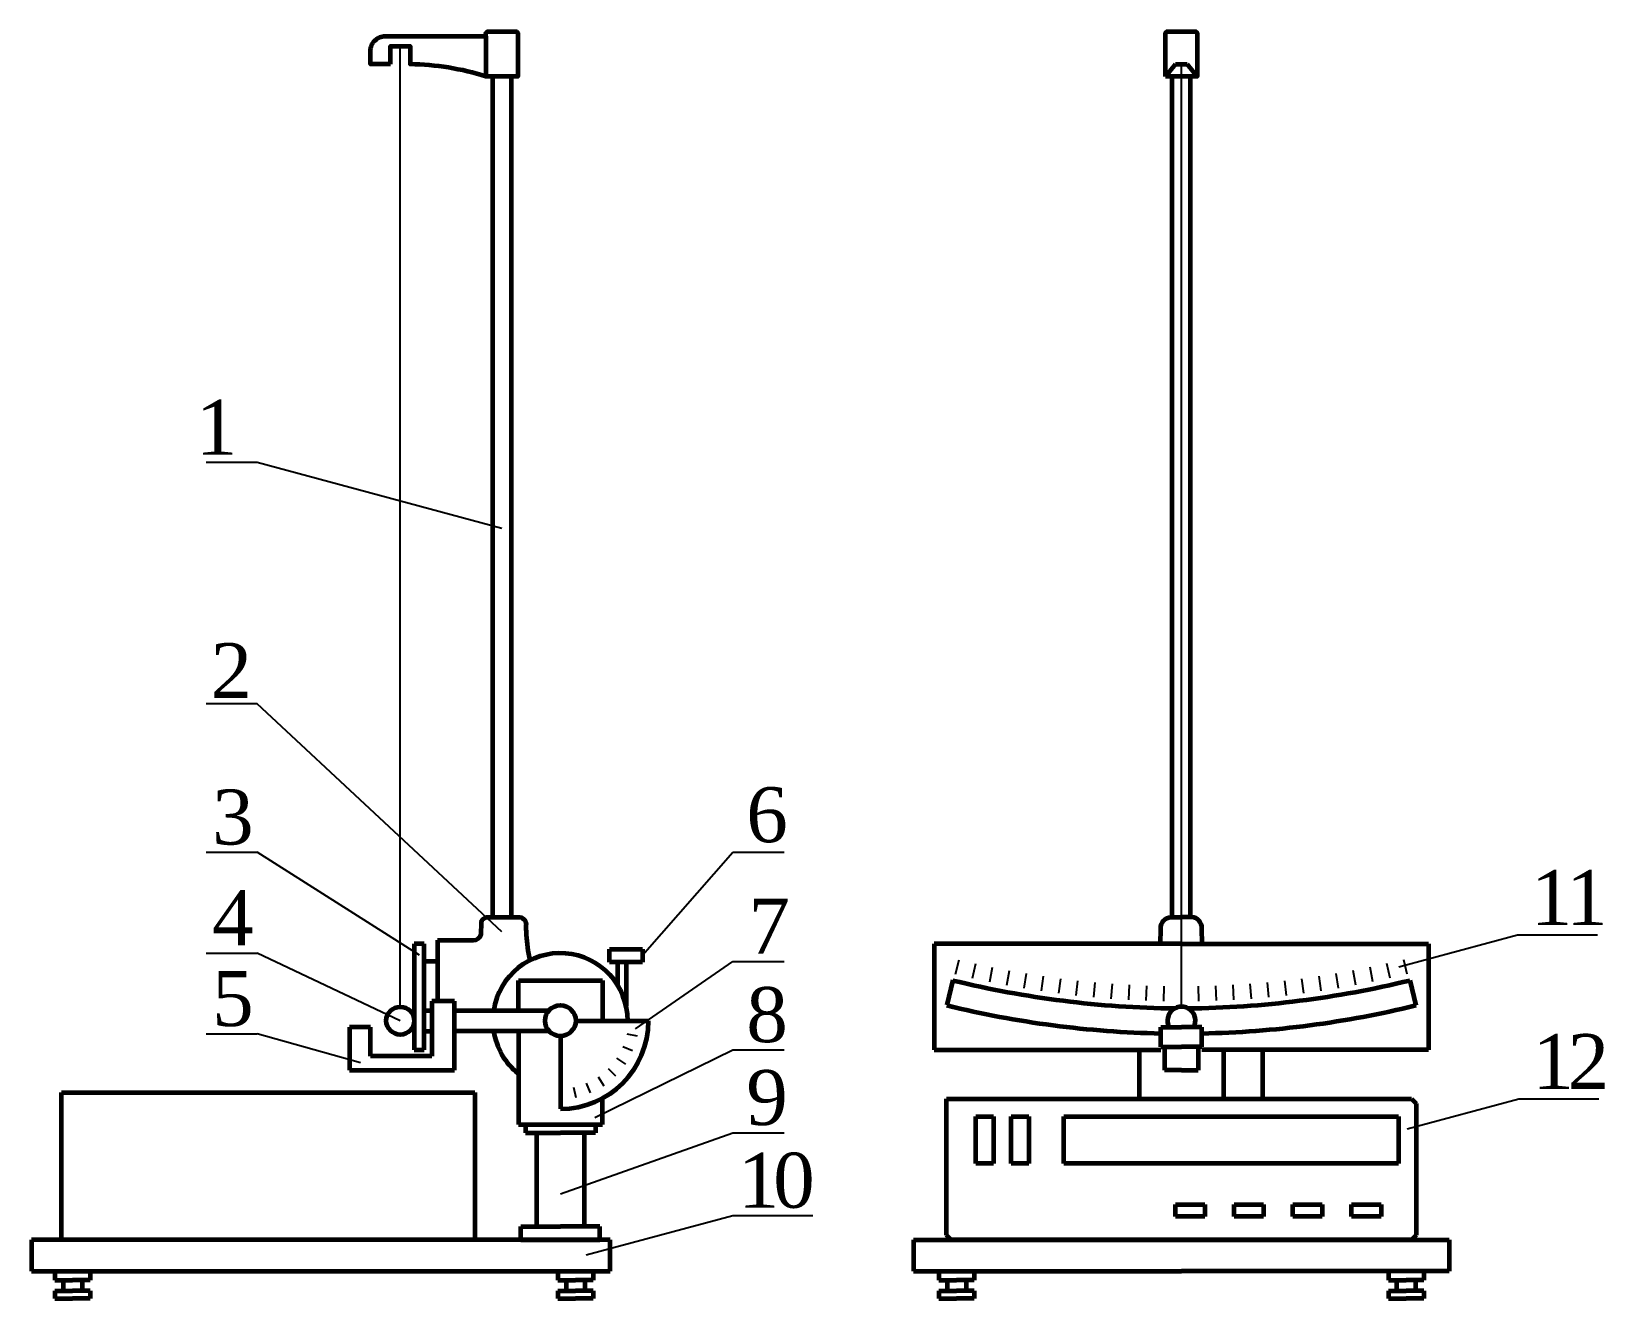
# Paper-space layout 'Чертёж' of a CAD drawing. Header units: millimetres. Extents: x 35 to 178, y 148 to 263.
import ezdxf

# ---------------------------------------------------------------- set-up
doc = ezdxf.new("R2010")
doc.units = ezdxf.units.MM
doc.linetypes.add('GOST2.303 5', pattern=[24, 20, -1.5, 1, -1.5])
for name, color, linetype, lineweight in [('Выноски', 7, 'Continuous', 25), ('Основные', 7, 'Continuous', 60), ('Текст', 7, 'GOST2.303 5', 35), ('Тонкие', 7, 'Continuous', 25)]:
    doc.layers.add(name, color=color, linetype=linetype, lineweight=lineweight)
doc.styles.add('таймс5', font='times.ttf', dxfattribs={"height": 5})

psp = doc.layouts.new('Чертёж')

# ---------------------------------------------------------------- linework, layer by layer
at = {"layer": 'Выноски'}
for p, q in [((55.7, 224.12), (51.05, 224.12)), ((77.97, 218.12), (55.7, 224.12)), ((55.7, 202.17), (51.05, 202.17)), ((77.97, 181.43), (55.71, 202.17)), ((51.05, 188.68), (55.7, 188.68)), ((70.48, 179.3), (55.7, 188.68)), ((90.75, 179.3), (98.99, 188.69)), ((98.98, 188.69), (103.64, 188.69)), ((159.55, 178.25), (170.36, 181.15)), ((170.36, 181.15), (175.01, 181.15)), ((170.36, 181.15), (177.62, 181.15)), ((51.05, 179.49), (55.7, 179.49)), ((68.72, 173.35), (55.7, 179.49)), ((90.11, 172.62), (98.98, 178.75)), ((98.98, 178.75), (103.64, 178.75)), ((51.05, 172.16), (55.7, 172.16)), ((65.11, 169.52), (55.7, 172.16)), ((86.43, 164.55), (98.99, 170.69)), ((98.99, 170.69), (103.64, 170.69)), ((160.31, 163.51), (170.49, 166.23)), ((170.49, 166.23), (177.76, 166.23)), ((83.29, 157.59), (98.98, 163.16)), ((98.98, 163.16), (103.64, 163.16)), ((85.64, 152.06), (98.99, 155.63)), ((98.99, 155.63), (103.64, 155.63)), ((98.99, 155.63), (106.26, 155.63))]:
    psp.add_line(p, q, dxfattribs=at)
at = {"layer": 'Основные'}
for p, q in [((77.13, 182.76), (77.13, 259.22)), ((78.81, 259.22), (78.81, 182.76)), ((139.24, 260.34), (138.33, 259.22)), ((138.94, 182.76), (138.94, 259.22)), ((139.24, 260.34), (140.31, 260.34)), ((140.31, 260.34), (141.22, 259.22)), ((140.61, 182.76), (140.61, 259.22)), ((70.91, 180.33), (70, 180.33)), ((70, 180.33), (70, 170.69)), ((70.91, 170.69), (70.91, 180.33)), ((72.1, 180.68), (72.1, 175.12)), ((117.29, 180.33), (117.29, 170.69)), ((139.78, 180.33), (117.29, 180.33)), ((139.78, 180.33), (162.26, 180.33)), ((162.26, 180.33), (162.26, 170.69)), ((87.76, 178.66), (87.76, 179.87)), ((87.76, 179.87), (90.75, 179.87)), ((90.75, 179.87), (90.75, 178.66)), ((72.1, 178.72), (70.91, 178.72)), ((90.75, 178.66), (87.76, 178.66)), ((88.52, 176.58), (88.52, 178.66)), ((89.28, 178.66), (89.28, 174.7)), ((79.47, 174.29), (79.47, 177)), ((79.47, 177), (87.12, 177)), ((87.12, 177), (87.12, 173.35)), ((118.99, 177.03), (118.43, 174.75)), ((160.57, 177.03), (161.12, 174.75)), ((71.6, 175.12), (71.6, 170.13)), ((73.64, 175.12), (71.6, 175.12)), ((73.64, 168.84), (73.64, 175.12)), ((70.91, 174.29), (71.6, 174.29)), ((73.64, 174.29), (82.25, 174.29)), ((84.69, 173.35), (91.31, 173.35)), ((66.02, 172.76), (64.1, 172.76)), ((64.1, 172.76), (64.1, 168.84)), ((66.02, 170.13), (66.02, 172.76)), ((70.91, 172.41), (71.6, 172.41)), ((82.25, 172.41), (73.64, 172.41)), ((79.47, 172.41), (79.47, 163.9)), ((83.29, 171.95), (83.29, 165.33)), ((137.91, 170.97), (137.91, 172.76)), ((137.91, 172.76), (139.78, 172.76)), ((141.65, 172.76), (139.78, 172.76)), ((141.65, 170.97), (141.65, 172.76)), ((70, 170.69), (70.91, 170.69)), ((117.29, 170.69), (137.91, 170.69)), ((135.95, 170.69), (135.95, 166.23)), ((137.91, 170.97), (139.78, 170.97)), ((138.23, 170.97), (138.23, 168.84)), ((141.65, 170.97), (139.78, 170.97)), ((141.32, 170.97), (141.32, 168.84)), ((162.26, 170.69), (141.65, 170.69)), ((143.6, 170.69), (143.6, 166.23)), ((147.16, 170.69), (147.16, 166.23)), ((71.6, 170.13), (66.02, 170.13)), ((64.1, 168.84), (73.64, 168.84)), ((139.78, 168.84), (138.23, 168.84)), ((139.78, 168.84), (141.32, 168.84)), ((37.89, 153.42), (37.89, 166.81)), ((37.89, 166.81), (75.5, 166.81)), ((75.5, 166.81), (75.5, 153.42)), ((87.12, 163.9), (87.12, 166.3)), ((118.41, 153.84), (118.41, 166.23)), ((118.41, 166.23), (160.71, 166.23)), ((160.71, 166.23), (161.14, 165.81)), ((121.08, 160.36), (121.08, 164.63)), ((121.08, 164.63), (122.68, 164.63)), ((122.68, 164.63), (122.68, 160.36)), ((124.29, 160.36), (124.29, 164.63)), ((124.29, 164.63), (125.89, 164.63)), ((125.89, 164.63), (125.89, 160.36)), ((129.09, 160.36), (129.09, 164.63)), ((129.09, 164.63), (159.54, 164.63)), ((159.54, 164.63), (159.54, 160.36)), ((161.14, 165.81), (161.14, 153.84)), ((79.47, 163.9), (87.12, 163.9)), ((80.11, 163.9), (80.11, 163.16)), ((80.11, 163.16), (83.29, 163.16)), ((81.12, 163.16), (81.12, 154.63)), ((86.47, 163.16), (83.29, 163.16)), ((85.46, 163.16), (85.46, 154.63)), ((86.47, 163.9), (86.47, 163.16)), ((122.68, 160.36), (121.08, 160.36)), ((125.89, 160.36), (124.29, 160.36)), ((159.54, 160.36), (129.09, 160.36)), ((139.24, 155.55), (139.24, 156.62)), ((139.24, 156.62), (141.91, 156.62)), ((141.91, 156.62), (141.91, 155.55)), ((144.58, 155.55), (144.58, 156.62)), ((144.58, 156.62), (147.25, 156.62)), ((147.25, 156.62), (147.25, 155.55)), ((149.92, 155.55), (149.92, 156.62)), ((149.92, 156.62), (152.6, 156.62)), ((152.6, 156.62), (152.6, 155.55)), ((155.27, 155.55), (155.27, 156.62)), ((155.27, 156.62), (157.94, 156.62)), ((157.94, 156.62), (157.94, 155.55)), ((79.7, 153.42), (79.7, 154.63)), ((79.7, 154.63), (83.29, 154.63)), ((86.88, 154.63), (83.29, 154.63)), ((86.88, 153.42), (86.88, 154.63)), ((141.91, 155.55), (139.24, 155.55)), ((147.25, 155.55), (144.58, 155.55)), ((152.6, 155.55), (149.92, 155.55)), ((157.94, 155.55), (155.27, 155.55)), ((35.17, 153.42), (35.17, 150.58)), ((87.83, 153.42), (35.17, 153.42)), ((75.5, 153.42), (37.89, 153.42)), ((79.7, 153.42), (86.88, 153.42)), ((87.83, 150.58), (87.83, 153.42)), ((115.41, 153.42), (115.41, 150.58)), ((115.41, 153.42), (164.14, 153.42)), ((118.84, 153.42), (118.41, 153.84)), ((160.71, 153.42), (118.84, 153.42)), ((161.14, 153.84), (160.71, 153.42)), ((164.14, 153.42), (164.14, 150.58)), ((35.17, 150.58), (87.83, 150.58)), ((37.3, 150.58), (37.3, 149.76)), ((40.52, 150.58), (40.52, 149.76)), ((83.05, 150.58), (83.05, 149.76)), ((86.27, 150.58), (86.27, 149.76)), ((115.41, 150.58), (139.78, 150.58)), ((117.72, 150.58), (117.72, 149.76)), ((120.94, 150.58), (120.94, 149.76)), ((164.14, 150.58), (139.78, 150.58)), ((158.61, 150.58), (158.61, 149.76)), ((161.83, 150.58), (161.83, 149.76)), ((37.3, 149.76), (38.91, 149.76)), ((38.06, 149.76), (38.06, 148.78)), ((40.52, 149.76), (38.91, 149.76)), ((39.77, 149.76), (39.77, 148.78)), ((83.05, 149.76), (84.66, 149.76)), ((83.8, 149.76), (83.8, 148.78)), ((86.27, 149.76), (84.66, 149.76)), ((85.51, 149.76), (85.51, 148.78)), ((117.72, 149.76), (119.33, 149.76)), ((118.47, 149.76), (118.47, 148.78)), ((120.94, 149.76), (119.33, 149.76)), ((120.19, 149.76), (120.19, 148.78)), ((158.61, 149.76), (160.22, 149.76)), ((159.36, 149.76), (159.36, 148.78)), ((161.83, 149.76), (160.22, 149.76)), ((161.08, 149.76), (161.08, 148.78)), ((37.3, 148.78), (37.3, 148.08)), ((37.3, 148.78), (38.91, 148.78)), ((37.3, 148.08), (38.91, 148.08)), ((40.52, 148.78), (38.91, 148.78)), ((40.52, 148.08), (38.91, 148.08)), ((40.52, 148.78), (40.52, 148.08)), ((83.05, 148.78), (83.05, 148.08)), ((83.05, 148.78), (84.66, 148.78)), ((83.05, 148.08), (84.66, 148.08)), ((86.27, 148.78), (84.66, 148.78)), ((86.27, 148.08), (84.66, 148.08)), ((86.27, 148.78), (86.27, 148.08)), ((117.72, 148.78), (117.72, 148.08)), ((117.72, 148.78), (119.33, 148.78)), ((117.72, 148.08), (119.33, 148.08)), ((120.94, 148.78), (119.33, 148.78)), ((120.94, 148.08), (119.33, 148.08)), ((120.94, 148.78), (120.94, 148.08)), ((158.61, 148.78), (158.61, 148.08)), ((158.61, 148.78), (160.22, 148.78)), ((158.61, 148.08), (160.22, 148.08)), ((161.83, 148.78), (160.22, 148.78)), ((161.83, 148.08), (160.22, 148.08)), ((161.83, 148.78), (161.83, 148.08))]:
    psp.add_line(p, q, dxfattribs=at)
for points in [[(76.52, 262.9), (76.52, 263.1, -0.414214), (76.75, 263.32), (79.2, 263.32, -0.414214), (79.42, 263.1), (79.42, 259.22), (76.52, 259.22)], [(138.33, 259.22), (138.33, 263.1, -0.414214), (138.55, 263.32), (141, 263.32, -0.414214), (141.22, 263.1), (141.22, 259.22), (138.33, 259.22)], [(67.83, 260.34), (66.02, 260.34), (66.02, 261.55, -0.414214), (67.37, 262.9), (76.52, 262.9), (76.52, 259.22), (76.52, 259.22, 0.073149), (69.61, 260.34), (69.61, 260.34), (69.61, 260.34), (69.61, 260.34)], [(72.1, 180.68), (75.34, 180.68, 0.365173), (76.08, 181.22), (76.1, 182.24, -0.415923), (76.68, 182.76), (79.61, 182.76, -0.423844), (80.15, 182), (80.15, 182, 0.03278), (80.34, 179.74), (80.51, 178.83)], [(137.88, 180.33), (137.88, 180.33, 0.365173), (137.88, 180.33), (137.9, 181.75, -0.411319), (138.84, 182.76), (139.78, 182.76, -0.701771), (139.78, 182.76), (139.78, 182.76, -0.39646), (139.78, 182.76), (139.78, 182.76)], [(141.67, 180.33), (141.67, 180.33, -0.365173), (141.67, 180.33), (141.65, 181.75, 0.411319), (140.71, 182.76), (139.78, 182.76, 0.701771), (139.78, 182.76), (139.78, 182.76, 0.39646), (139.78, 182.76), (139.78, 182.76)]]:
    psp.add_lwpolyline(points, format="xyb", dxfattribs=at)
psp.add_lwpolyline([(67.83, 260.34), (67.83, 261.98), (69.61, 261.98), (69.61, 260.34)], dxfattribs=at)
for centre, radius in [((68.72, 173.35), 1.27), ((83.29, 173.35), 1.4)]:
    psp.add_circle(centre, radius, dxfattribs=at)
for centre, radius, start, end in [((83.28, 173.36), 6.13, 359.8986, 171.3989), ((140.27, 264.56), 90.09, 256.3326, 269.3162), ((139.28, 264.56), 90.09, 270.6838, 283.6674), ((139.78, 261.98), 89.8, 256.2486, 268.8062), ((139.78, 173.35), 1.27, 332.2557, 207.7443), ((139.78, 261.98), 89.8, 271.1938, 283.7514), ((83.29, 173.35), 8.02, 270, 0), ((83.29, 173.35), 6.15, 188.8179, 231.5231)]:
    psp.add_arc(centre, radius, start, end, dxfattribs=at)
at = {"layer": 'Тонкие'}
for p, q in [((68.72, 174.62), (68.72, 261.98)), ((139.78, 174.62), (139.78, 260.34)), ((119.23, 177.58), (119.55, 178.89)), ((160.32, 177.58), (160.01, 178.89)), ((120.78, 177.22), (121.08, 178.54)), ((122.34, 176.89), (122.61, 178.21)), ((123.91, 176.58), (124.15, 177.91)), ((125.48, 176.3), (125.7, 177.63)), ((154.07, 176.3), (153.85, 177.63)), ((155.64, 176.58), (155.4, 177.91)), ((157.21, 176.89), (156.94, 178.21)), ((158.77, 177.22), (158.48, 178.54)), ((127.06, 176.06), (127.25, 177.39)), ((128.64, 175.84), (128.81, 177.17)), ((130.22, 175.65), (130.37, 176.99)), ((131.81, 175.49), (131.93, 176.83)), ((133.4, 175.35), (133.5, 176.7)), ((134.99, 175.25), (135.07, 176.6)), ((136.59, 175.18), (136.63, 176.52)), ((138.18, 175.13), (138.21, 176.48)), ((139.78, 175.12), (139.78, 176.47)), ((139.78, 175.12), (139.78, 176.47)), ((141.37, 175.13), (141.35, 176.48)), ((142.97, 175.18), (142.92, 176.52)), ((144.56, 175.25), (144.49, 176.6)), ((146.15, 175.35), (146.05, 176.7)), ((147.74, 175.49), (147.62, 176.83)), ((149.33, 175.65), (149.18, 176.99)), ((150.92, 175.84), (150.74, 177.17)), ((152.5, 176.06), (152.3, 177.39)), ((89.32, 172.15), (90.26, 171.96)), ((88.97, 171), (89.85, 170.63)), ((87.64, 169), (88.31, 168.33)), ((88.4, 169.93), (89.2, 169.4)), ((85.64, 167.67), (86.01, 166.79)), ((86.71, 168.24), (87.24, 167.44)), ((84.49, 167.32), (84.68, 166.38))]:
    psp.add_line(p, q, dxfattribs=at)

# ---------------------------------------------------------------- texts
at = {"layer": 'Текст', "char_height": 5, "style": 'таймс5'}
for s, insert, width, attachment_point in [('1', (53.9, 229.82), 2.7695, 3), ('2', (55.24, 207.69), 4.5153, 3), ('6', (100.2, 194.59), 2.7695, 1), ('3', (51.61, 194.38), 2.7695, 1), ('{\\T0.75;1}1', (171.57, 187.05), 2.7695, 1), ('4', (51.61, 185.2), 2.7695, 1), ('7', (100.39, 184.46), 2.7695, 1), ('5', (51.61, 177.87), 2.7695, 1), ('8', (100.2, 176.4), 2.7695, 1), ('{\\T0.8;1}2', (171.71, 172.14), 2.7695, 1), ('9', (100.2, 168.87), 2.7695, 1), ('{\\T0.75;1}0', (99.44, 161.34), 3.5319, 1)]:
    psp.add_mtext(s, dxfattribs=dict(at, insert=insert, width=width, attachment_point=attachment_point))

doc.saveas('drawing.dxf')
